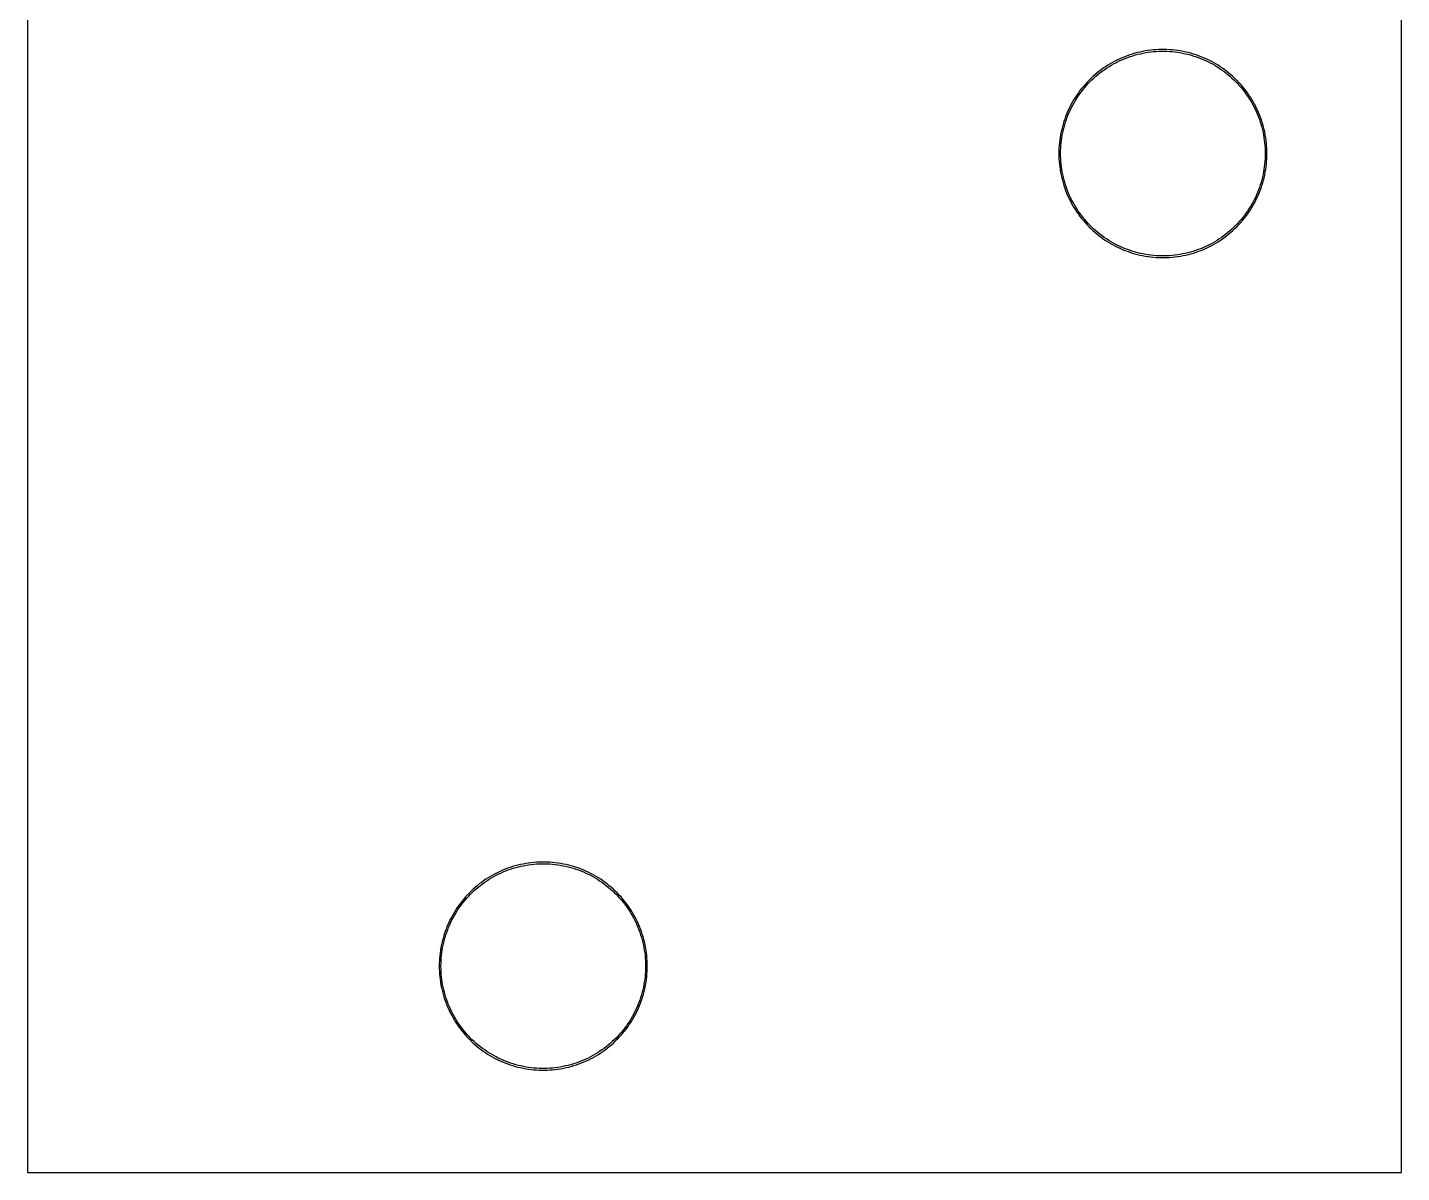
# Model space of a CAD drawing. Extents: x 2 to 22, y 9 to 138.
# Drawn here: x 1.73 to 21.71, y 9.25 to 25.9 of the extents above; entities that cross this region are included whole.
import ezdxf

# ---------------------------------------------------------------- set-up
doc = ezdxf.new("R2010")
doc.units = 0

msp = doc.modelspace()

# ---------------------------------------------------------------- linework, layer by layer
at = {"color": 34, "true_color": 0x008000}
for points in [[(1.7272, 9.25398, 0), (21.70709, 9.25398, 0), (21.70709, 137.75411, 0), (1.7272, 137.75411, 0), (1.7272, 9.25398, 0)], [(18.21764, 25.57678, 0), (18.17878, 25.57576, 0), (18.13991, 25.57373, 0), (18.10105, 25.57068, 0), (18.06243, 25.56662, 0), (18.02358, 25.56154, 0), (18.01965, 25.56092, 0), (17.9813, 25.55482, 0), (17.94295, 25.54771, 0), (17.90485, 25.53984, 0), (17.867, 25.53069, 0), (17.82941, 25.52079, 0), (17.79207, 25.50986, 0), (17.75499, 25.49793, 0), (17.71816, 25.48497, 0), (17.68184, 25.471, 0), (17.64577, 25.45627, 0), (17.6102, 25.44052, 0), (17.5749, 25.42401, 0), (17.5401, 25.40649, 0), (17.53656, 25.40468, 0), (17.50227, 25.38614, 0), (17.46849, 25.36684, 0), (17.43522, 25.34652, 0), (17.40245, 25.32569, 0), (17.37019, 25.30359, 0), (17.33843, 25.28098, 0), (17.30746, 25.25736, 0), (17.27723, 25.23298, 0), (17.24726, 25.20783, 0), (17.2183, 25.18218, 0), (17.18985, 25.15551, 0), (17.16217, 25.12808, 0), (17.15936, 25.12527, 0), (17.13243, 25.09707, 0), (17.10602, 25.06837, 0), (17.08062, 25.03891, 0), (17.05573, 25.00893, 0), (17.03184, 24.9782, 0), (17.00874, 24.94696, 0), (16.98638, 24.91495, 0), (16.96505, 24.88244, 0), (16.94422, 24.84942, 0), (16.92466, 24.81589, 0), (16.90561, 24.78186, 0), (16.88758, 24.74731, 0), (16.88577, 24.74377, 0), (16.86876, 24.70872, 0), (16.8525, 24.67316, 0), (16.83726, 24.63735, 0), (16.82304, 24.60128, 0), (16.80957, 24.5647, 0), (16.79713, 24.52762, 0), (16.78569, 24.49054, 0), (16.77527, 24.45294, 0), (16.76589, 24.41535, 0), (16.75725, 24.37725, 0), (16.74963, 24.3389, 0), (16.74327, 24.30054, 0), (16.74266, 24.29662, 0), (16.73707, 24.25826, 0), (16.7325, 24.2194, 0), (16.72894, 24.1808, 0), (16.7264, 24.14193, 0), (16.72488, 24.10282, 0), (16.72437, 24.06396, 0), (16.72488, 24.02509, 0), (16.7264, 23.98598, 0), (16.72894, 23.94712, 0), (16.7325, 23.90851, 0), (16.73707, 23.86964, 0), (16.74266, 23.83129, 0), (16.74327, 23.82737, 0), (16.74963, 23.78901, 0), (16.75725, 23.75066, 0), (16.76589, 23.71256, 0), (16.77527, 23.67497, 0), (16.78569, 23.63737, 0), (16.79713, 23.60029, 0), (16.80957, 23.56321, 0), (16.82304, 23.52663, 0), (16.83726, 23.49056, 0), (16.8525, 23.45475, 0), (16.86876, 23.41919, 0), (16.88577, 23.38414, 0), (16.88758, 23.3806, 0), (16.90561, 23.34605, 0), (16.92466, 23.31202, 0), (16.94422, 23.27849, 0), (16.96505, 23.24547, 0), (16.98638, 23.21296, 0), (17.00874, 23.18095, 0), (17.03184, 23.14971, 0), (17.05573, 23.11898, 0), (17.08062, 23.089, 0), (17.10602, 23.05954, 0), (17.13243, 23.03084, 0), (17.15936, 23.00264, 0), (17.16217, 22.99983, 0), (17.18985, 22.9724, 0), (17.2183, 22.94573, 0), (17.24726, 22.92008, 0), (17.27723, 22.89493, 0), (17.30746, 22.87055, 0), (17.33843, 22.84693, 0), (17.37019, 22.82432, 0), (17.40245, 22.80222, 0), (17.43522, 22.78139, 0), (17.46849, 22.76107, 0), (17.50227, 22.74177, 0), (17.53656, 22.72323, 0), (17.5401, 22.72142, 0), (17.5749, 22.7039, 0), (17.6102, 22.68739, 0), (17.64577, 22.67164, 0), (17.68184, 22.65691, 0), (17.71816, 22.64294, 0), (17.75499, 22.62998, 0), (17.79207, 22.61805, 0), (17.82941, 22.60712, 0), (17.867, 22.59722, 0), (17.90485, 22.58807, 0), (17.94295, 22.5802, 0), (17.9813, 22.57309, 0), (18.01965, 22.56699, 0), (18.02358, 22.56637, 0), (18.06243, 22.56129, 0), (18.10105, 22.55723, 0), (18.13991, 22.55418, 0), (18.17878, 22.55215, 0), (18.21764, 22.55113, 0), (18.25675, 22.55113, 0), (18.29562, 22.55215, 0), (18.33448, 22.55418, 0), (18.37334, 22.55723, 0), (18.41195, 22.56129, 0), (18.45081, 22.56637, 0), (18.45473, 22.56699, 0), (18.49308, 22.57309, 0), (18.53144, 22.5802, 0), (18.56954, 22.58807, 0), (18.60738, 22.59722, 0), (18.64498, 22.60712, 0), (18.68232, 22.61805, 0), (18.7194, 22.62998, 0), (18.75622, 22.64294, 0), (18.79254, 22.65691, 0), (18.82862, 22.67164, 0), (18.86418, 22.68739, 0), (18.89949, 22.7039, 0), (18.93429, 22.72142, 0), (18.93783, 22.72323, 0), (18.97212, 22.74177, 0), (19.0059, 22.76107, 0), (19.03916, 22.78139, 0), (19.07194, 22.80222, 0), (19.10419, 22.82432, 0), (19.13595, 22.84693, 0), (19.16693, 22.87055, 0), (19.19716, 22.89493, 0), (19.22713, 22.92008, 0), (19.25609, 22.94573, 0), (19.28454, 22.9724, 0), (19.31222, 22.99983, 0), (19.31503, 23.00264, 0), (19.34196, 23.03084, 0), (19.36836, 23.05954, 0), (19.39377, 23.089, 0), (19.41866, 23.11898, 0), (19.44254, 23.14971, 0), (19.46565, 23.18095, 0), (19.48801, 23.21296, 0), (19.50934, 23.24547, 0), (19.53016, 23.27849, 0), (19.54973, 23.31202, 0), (19.56878, 23.34605, 0), (19.58681, 23.3806, 0), (19.58861, 23.38414, 0), (19.60563, 23.41919, 0), (19.62189, 23.45475, 0), (19.63713, 23.49056, 0), (19.65135, 23.52663, 0), (19.66482, 23.56321, 0), (19.67726, 23.60029, 0), (19.68869, 23.63737, 0), (19.69911, 23.67497, 0), (19.7085, 23.71256, 0), (19.71714, 23.75066, 0), (19.72476, 23.78901, 0), (19.73111, 23.82737, 0), (19.73173, 23.83129, 0), (19.73732, 23.86964, 0), (19.74189, 23.90851, 0), (19.74545, 23.94712, 0), (19.74799, 23.98598, 0), (19.74951, 24.02509, 0), (19.75002, 24.06396, 0), (19.74951, 24.10282, 0), (19.74799, 24.14193, 0), (19.74545, 24.1808, 0), (19.74189, 24.2194, 0), (19.73732, 24.25826, 0), (19.73173, 24.29662, 0), (19.73111, 24.30054, 0), (19.72476, 24.3389, 0), (19.71714, 24.37725, 0), (19.7085, 24.41535, 0), (19.69911, 24.45294, 0), (19.68869, 24.49054, 0), (19.67726, 24.52762, 0), (19.66482, 24.5647, 0), (19.65135, 24.60128, 0), (19.63713, 24.63735, 0), (19.62189, 24.67316, 0), (19.60563, 24.70872, 0), (19.58861, 24.74377, 0), (19.58681, 24.74731, 0), (19.56878, 24.78186, 0), (19.54973, 24.81589, 0), (19.53016, 24.84942, 0), (19.50934, 24.88244, 0), (19.48801, 24.91495, 0), (19.46565, 24.94696, 0), (19.44254, 24.9782, 0), (19.41866, 25.00893, 0), (19.39377, 25.03891, 0), (19.36836, 25.06837, 0), (19.34196, 25.09707, 0), (19.31503, 25.12527, 0), (19.31222, 25.12808, 0), (19.28454, 25.15551, 0), (19.25609, 25.18218, 0), (19.22713, 25.20783, 0), (19.19716, 25.23298, 0), (19.16693, 25.25736, 0), (19.13595, 25.28098, 0), (19.10419, 25.30359, 0), (19.07194, 25.32569, 0), (19.03916, 25.34652, 0), (19.0059, 25.36684, 0), (18.97212, 25.38614, 0), (18.93783, 25.40468, 0), (18.93429, 25.40649, 0), (18.89949, 25.42401, 0), (18.86418, 25.44052, 0), (18.82862, 25.45627, 0), (18.79254, 25.471, 0), (18.75622, 25.48497, 0), (18.7194, 25.49793, 0), (18.68232, 25.50986, 0), (18.64498, 25.52079, 0), (18.60738, 25.53069, 0), (18.56954, 25.53984, 0), (18.53144, 25.54771, 0), (18.49308, 25.55482, 0), (18.45473, 25.56092, 0), (18.45081, 25.56154, 0), (18.41195, 25.56662, 0), (18.37334, 25.57068, 0), (18.33448, 25.57373, 0), (18.29562, 25.57576, 0), (18.25675, 25.57678, 0), (18.21764, 25.57678, 0)], [(18.33448, 22.57958, 0), (18.29562, 22.57755, 0), (18.25675, 22.57653, 0), (18.21764, 22.57653, 0), (18.17878, 22.57755, 0), (18.13991, 22.57958, 0), (18.10105, 22.58263, 0), (18.06243, 22.58669, 0), (18.02375, 22.59175, 0), (17.98914, 22.59725, 0), (17.9508, 22.60436, 0), (17.9127, 22.61223, 0), (17.87484, 22.62138, 0), (17.83726, 22.63128, 0), (17.79992, 22.6422, 0), (17.76284, 22.65414, 0), (17.726, 22.6671, 0), (17.68968, 22.68107, 0), (17.65362, 22.6958, 0), (17.61806, 22.71155, 0), (17.58275, 22.72806, 0), (17.55101, 22.74404, 0), (17.5172, 22.76232, 0), (17.48342, 22.78162, 0), (17.45015, 22.80194, 0), (17.41738, 22.82277, 0), (17.38512, 22.84487, 0), (17.35337, 22.86748, 0), (17.32238, 22.8911, 0), (17.29216, 22.91548, 0), (17.26219, 22.94063, 0), (17.23323, 22.96628, 0), (17.20478, 22.99295, 0), (17.17946, 23.01804, 0), (17.15298, 23.04577, 0), (17.12657, 23.07447, 0), (17.10117, 23.10393, 0), (17.07628, 23.13391, 0), (17.05239, 23.16464, 0), (17.02929, 23.19588, 0), (17.00693, 23.22789, 0), (16.9856, 23.2604, 0), (16.96477, 23.29342, 0), (16.94521, 23.32695, 0), (16.92616, 23.36098, 0), (16.9093, 23.3933, 0), (16.89291, 23.42704, 0), (16.87666, 23.4626, 0), (16.86142, 23.49841, 0), (16.84719, 23.53448, 0), (16.83373, 23.57106, 0), (16.82129, 23.60814, 0), (16.80986, 23.64522, 0), (16.79944, 23.68282, 0), (16.79004, 23.72041, 0), (16.78141, 23.75851, 0), (16.77379, 23.79686, 0), (16.76776, 23.83331, 0), (16.76247, 23.86964, 0), (16.7579, 23.90851, 0), (16.75434, 23.94712, 0), (16.7518, 23.98598, 0), (16.75028, 24.02509, 0), (16.74977, 24.06396, 0), (16.75028, 24.10282, 0), (16.7518, 24.14193, 0), (16.75434, 24.1808, 0), (16.7579, 24.2194, 0), (16.76247, 24.25826, 0), (16.76776, 24.2946, 0), (16.77379, 24.33105, 0), (16.78141, 24.3694, 0), (16.79004, 24.4075, 0), (16.79944, 24.44509, 0), (16.80986, 24.48269, 0), (16.82129, 24.51977, 0), (16.83373, 24.55685, 0), (16.84719, 24.59343, 0), (16.86142, 24.6295, 0), (16.87666, 24.66531, 0), (16.89291, 24.70087, 0), (16.9093, 24.73461, 0), (16.92616, 24.76693, 0), (16.94521, 24.80096, 0), (16.96477, 24.83449, 0), (16.9856, 24.86751, 0), (17.00693, 24.90002, 0), (17.02929, 24.93203, 0), (17.05239, 24.96327, 0), (17.07628, 24.994, 0), (17.10117, 25.02398, 0), (17.12657, 25.05344, 0), (17.15298, 25.08214, 0), (17.17946, 25.10987, 0), (17.20478, 25.13496, 0), (17.23323, 25.16163, 0), (17.26219, 25.18728, 0), (17.29216, 25.21243, 0), (17.32238, 25.23681, 0), (17.35337, 25.26043, 0), (17.38512, 25.28304, 0), (17.41738, 25.30514, 0), (17.45015, 25.32597, 0), (17.48342, 25.34629, 0), (17.5172, 25.36559, 0), (17.55101, 25.38387, 0), (17.58275, 25.39985, 0), (17.61806, 25.41636, 0), (17.65362, 25.43211, 0), (17.68968, 25.44684, 0), (17.726, 25.46081, 0), (17.76284, 25.47377, 0), (17.79992, 25.48571, 0), (17.83726, 25.49663, 0), (17.87484, 25.50653, 0), (17.9127, 25.51568, 0), (17.9508, 25.52355, 0), (17.98914, 25.53066, 0), (18.02375, 25.53616, 0), (18.06243, 25.54122, 0), (18.10105, 25.54528, 0), (18.13991, 25.54833, 0), (18.17878, 25.55036, 0), (18.21764, 25.55138, 0), (18.25675, 25.55138, 0), (18.29562, 25.55036, 0), (18.33448, 25.54833, 0), (18.37334, 25.54528, 0), (18.41195, 25.54122, 0), (18.45064, 25.53616, 0), (18.48524, 25.53066, 0), (18.52358, 25.52355, 0), (18.56168, 25.51568, 0), (18.59954, 25.50653, 0), (18.63713, 25.49663, 0), (18.67447, 25.48571, 0), (18.71155, 25.47377, 0), (18.74838, 25.46081, 0), (18.7847, 25.44684, 0), (18.82077, 25.43211, 0), (18.85633, 25.41636, 0), (18.89164, 25.39985, 0), (18.92323, 25.38394, 0), (18.95719, 25.36559, 0), (18.99097, 25.34629, 0), (19.02424, 25.32597, 0), (19.057, 25.30514, 0), (19.08927, 25.28304, 0), (19.12102, 25.26043, 0), (19.152, 25.23681, 0), (19.18223, 25.21243, 0), (19.2122, 25.18728, 0), (19.24116, 25.16163, 0), (19.26961, 25.13496, 0), (19.29493, 25.10987, 0), (19.32141, 25.08214, 0), (19.34781, 25.05344, 0), (19.37322, 25.02398, 0), (19.39811, 24.994, 0), (19.42199, 24.96327, 0), (19.4451, 24.93203, 0), (19.46746, 24.90002, 0), (19.48879, 24.86751, 0), (19.50962, 24.83449, 0), (19.52918, 24.80096, 0), (19.54823, 24.76693, 0), (19.56509, 24.73461, 0), (19.58148, 24.70087, 0), (19.59772, 24.66531, 0), (19.61297, 24.6295, 0), (19.62719, 24.59343, 0), (19.64066, 24.55685, 0), (19.65309, 24.51977, 0), (19.66453, 24.48269, 0), (19.67495, 24.44509, 0), (19.68434, 24.4075, 0), (19.69297, 24.3694, 0), (19.7006, 24.33105, 0), (19.70655, 24.29508, 0), (19.71192, 24.25826, 0), (19.71649, 24.2194, 0), (19.72005, 24.1808, 0), (19.72259, 24.14193, 0), (19.72411, 24.10282, 0), (19.72462, 24.06396, 0), (19.72411, 24.02509, 0), (19.72259, 23.98598, 0), (19.72005, 23.94712, 0), (19.71649, 23.90851, 0), (19.71192, 23.86964, 0), (19.70656, 23.83284, 0), (19.7006, 23.79686, 0), (19.69297, 23.75851, 0), (19.68434, 23.72041, 0), (19.67495, 23.68282, 0), (19.66453, 23.64522, 0), (19.65309, 23.60814, 0), (19.64066, 23.57106, 0), (19.62719, 23.53448, 0), (19.61297, 23.49841, 0), (19.59772, 23.4626, 0), (19.58148, 23.42704, 0), (19.56509, 23.3933, 0), (19.54823, 23.36098, 0), (19.52918, 23.32695, 0), (19.50962, 23.29342, 0), (19.48879, 23.2604, 0), (19.46746, 23.22789, 0), (19.4451, 23.19588, 0), (19.42199, 23.16464, 0), (19.39811, 23.13391, 0), (19.37322, 23.10393, 0), (19.34781, 23.07447, 0), (19.32141, 23.04577, 0), (19.29493, 23.01804, 0), (19.26961, 22.99295, 0), (19.24116, 22.96628, 0), (19.2122, 22.94063, 0), (19.18223, 22.91548, 0), (19.152, 22.8911, 0), (19.12102, 22.86748, 0), (19.08927, 22.84487, 0), (19.057, 22.82277, 0), (19.02424, 22.80194, 0), (18.99097, 22.78162, 0), (18.95719, 22.76232, 0), (18.92323, 22.74397, 0), (18.89164, 22.72806, 0), (18.85633, 22.71155, 0), (18.82077, 22.6958, 0), (18.7847, 22.68107, 0), (18.74838, 22.6671, 0), (18.71155, 22.65414, 0), (18.67447, 22.6422, 0), (18.63713, 22.63128, 0), (18.59954, 22.62138, 0), (18.56168, 22.61223, 0), (18.52358, 22.60436, 0), (18.48524, 22.59725, 0), (18.45064, 22.59175, 0), (18.41195, 22.58669, 0), (18.37334, 22.58263, 0), (18.33448, 22.57958, 0)], [(9.20775, 13.7668, 0), (9.16888, 13.76578, 0), (9.13003, 13.76375, 0), (9.09116, 13.7607, 0), (9.05256, 13.75664, 0), (9.01369, 13.75156, 0), (9.00977, 13.75093, 0), (8.97141, 13.74484, 0), (8.93305, 13.73773, 0), (8.89495, 13.72985, 0), (8.85711, 13.72071, 0), (8.81952, 13.7108, 0), (8.78218, 13.69988, 0), (8.7451, 13.68794, 0), (8.70827, 13.67499, 0), (8.67195, 13.66102, 0), (8.63588, 13.64629, 0), (8.60032, 13.63054, 0), (8.565, 13.61403, 0), (8.53022, 13.5965, 0), (8.52668, 13.5947, 0), (8.49239, 13.57616, 0), (8.4586, 13.55685, 0), (8.42533, 13.53653, 0), (8.39256, 13.5157, 0), (8.36031, 13.49361, 0), (8.32856, 13.471, 0), (8.29757, 13.44738, 0), (8.26734, 13.42299, 0), (8.23737, 13.39785, 0), (8.20841, 13.37219, 0), (8.17997, 13.34552, 0), (8.15227, 13.31809, 0), (8.14947, 13.31528, 0), (8.12255, 13.28709, 0), (8.09613, 13.25839, 0), (8.07072, 13.22892, 0), (8.04584, 13.19895, 0), (8.02196, 13.16822, 0), (7.99885, 13.13697, 0), (7.9765, 13.10497, 0), (7.95516, 13.07246, 0), (7.93433, 13.03944, 0), (7.91477, 13.00591, 0), (7.89572, 12.97187, 0), (7.87769, 12.93733, 0), (7.87589, 12.93379, 0), (7.85887, 12.89874, 0), (7.84261, 12.86318, 0), (7.82737, 12.82736, 0), (7.81315, 12.7913, 0), (7.79969, 12.75472, 0), (7.78724, 12.71764, 0), (7.77581, 12.68055, 0), (7.7654, 12.64296, 0), (7.756, 12.60537, 0), (7.74736, 12.56727, 0), (7.73974, 12.52891, 0), (7.73339, 12.49056, 0), (7.73277, 12.48664, 0), (7.72718, 12.44828, 0), (7.72261, 12.40942, 0), (7.71906, 12.37081, 0), (7.71652, 12.33195, 0), (7.71499, 12.29283, 0), (7.71448, 12.25397, 0), (7.71499, 12.21511, 0), (7.71652, 12.17599, 0), (7.71906, 12.13713, 0), (7.72261, 12.09852, 0), (7.72718, 12.05966, 0), (7.73277, 12.02131, 0), (7.73339, 12.01738, 0), (7.73974, 11.97903, 0), (7.74736, 11.94067, 0), (7.756, 11.90257, 0), (7.7654, 11.86498, 0), (7.77581, 11.82739, 0), (7.78724, 11.79031, 0), (7.79969, 11.75322, 0), (7.81315, 11.71665, 0), (7.82737, 11.68058, 0), (7.84261, 11.64476, 0), (7.85887, 11.6092, 0), (7.87589, 11.57415, 0), (7.87769, 11.57061, 0), (7.89572, 11.53607, 0), (7.91477, 11.50203, 0), (7.93433, 11.4685, 0), (7.95516, 11.43548, 0), (7.9765, 11.40297, 0), (7.99885, 11.37097, 0), (8.02196, 11.33973, 0), (8.04584, 11.30899, 0), (8.07072, 11.27902, 0), (8.09613, 11.24956, 0), (8.12255, 11.22085, 0), (8.14947, 11.19266, 0), (8.15227, 11.18985, 0), (8.17997, 11.16242, 0), (8.20841, 11.13575, 0), (8.23737, 11.11009, 0), (8.26734, 11.08495, 0), (8.29757, 11.06056, 0), (8.32856, 11.03694, 0), (8.36031, 11.01434, 0), (8.39256, 10.99224, 0), (8.42533, 10.97141, 0), (8.4586, 10.95109, 0), (8.49239, 10.93179, 0), (8.52668, 10.91324, 0), (8.53022, 10.91144, 0), (8.565, 10.89391, 0), (8.60032, 10.8774, 0), (8.63588, 10.86166, 0), (8.67195, 10.84692, 0), (8.70827, 10.83295, 0), (8.7451, 10.82, 0), (8.78218, 10.80806, 0), (8.81952, 10.79714, 0), (8.85711, 10.78723, 0), (8.89495, 10.77809, 0), (8.93305, 10.77022, 0), (8.97141, 10.7631, 0), (9.00977, 10.75701, 0), (9.01369, 10.75639, 0), (9.05256, 10.75131, 0), (9.09116, 10.74724, 0), (9.13003, 10.7442, 0), (9.16888, 10.74216, 0), (9.20775, 10.74115, 0), (9.24687, 10.74115, 0), (9.28572, 10.74216, 0), (9.32459, 10.7442, 0), (9.36345, 10.74724, 0), (9.40206, 10.75131, 0), (9.44092, 10.75639, 0), (9.44485, 10.75701, 0), (9.4832, 10.7631, 0), (9.52155, 10.77022, 0), (9.55965, 10.77809, 0), (9.5975, 10.78723, 0), (9.63509, 10.79714, 0), (9.67243, 10.80806, 0), (9.70951, 10.82, 0), (9.74634, 10.83295, 0), (9.78267, 10.84692, 0), (9.81873, 10.86166, 0), (9.85429, 10.8774, 0), (9.8896, 10.89391, 0), (9.9244, 10.91144, 0), (9.92794, 10.91324, 0), (9.96223, 10.93179, 0), (9.99601, 10.95109, 0), (10.02928, 10.97141, 0), (10.06204, 10.99224, 0), (10.09431, 11.01434, 0), (10.12606, 11.03694, 0), (10.15705, 11.06056, 0), (10.18727, 11.08495, 0), (10.21724, 11.11009, 0), (10.2462, 11.13575, 0), (10.27464, 11.16242, 0), (10.30233, 11.18985, 0), (10.30514, 11.19266, 0), (10.33207, 11.22085, 0), (10.35848, 11.24956, 0), (10.38388, 11.27902, 0), (10.40878, 11.30899, 0), (10.43265, 11.33973, 0), (10.45576, 11.37097, 0), (10.47812, 11.40297, 0), (10.49945, 11.43548, 0), (10.52028, 11.4685, 0), (10.53984, 11.50203, 0), (10.55889, 11.53607, 0), (10.57692, 11.57061, 0), (10.57873, 11.57415, 0), (10.59575, 11.6092, 0), (10.612, 11.64476, 0), (10.62724, 11.68058, 0), (10.64147, 11.71665, 0), (10.65493, 11.75322, 0), (10.66737, 11.79031, 0), (10.6788, 11.82739, 0), (10.68922, 11.86498, 0), (10.69862, 11.90257, 0), (10.70725, 11.94067, 0), (10.71487, 11.97903, 0), (10.72122, 12.01738, 0), (10.72184, 12.02131, 0), (10.72743, 12.05966, 0), (10.732, 12.09852, 0), (10.73556, 12.13713, 0), (10.7381, 12.17599, 0), (10.73962, 12.21511, 0), (10.74013, 12.25397, 0), (10.73962, 12.29283, 0), (10.7381, 12.33195, 0), (10.73556, 12.37081, 0), (10.732, 12.40942, 0), (10.72743, 12.44828, 0), (10.72184, 12.48664, 0), (10.72122, 12.49056, 0), (10.71487, 12.52891, 0), (10.70725, 12.56727, 0), (10.69862, 12.60537, 0), (10.68922, 12.64296, 0), (10.6788, 12.68055, 0), (10.66737, 12.71764, 0), (10.65493, 12.75472, 0), (10.64147, 12.7913, 0), (10.62724, 12.82736, 0), (10.612, 12.86318, 0), (10.59575, 12.89874, 0), (10.57873, 12.93379, 0), (10.57692, 12.93733, 0), (10.55889, 12.97187, 0), (10.53984, 13.00591, 0), (10.52028, 13.03944, 0), (10.49945, 13.07246, 0), (10.47812, 13.10497, 0), (10.45576, 13.13697, 0), (10.43265, 13.16822, 0), (10.40878, 13.19895, 0), (10.38388, 13.22892, 0), (10.35848, 13.25839, 0), (10.33207, 13.28709, 0), (10.30514, 13.31528, 0), (10.30233, 13.31809, 0), (10.27464, 13.34552, 0), (10.2462, 13.37219, 0), (10.21724, 13.39785, 0), (10.18727, 13.42299, 0), (10.15705, 13.44738, 0), (10.12606, 13.471, 0), (10.09431, 13.49361, 0), (10.06204, 13.5157, 0), (10.02928, 13.53653, 0), (9.99601, 13.55685, 0), (9.96223, 13.57616, 0), (9.92794, 13.5947, 0), (9.9244, 13.5965, 0), (9.8896, 13.61403, 0), (9.85429, 13.63054, 0), (9.81873, 13.64629, 0), (9.78267, 13.66102, 0), (9.74634, 13.67499, 0), (9.70951, 13.68794, 0), (9.67243, 13.69988, 0), (9.63509, 13.7108, 0), (9.5975, 13.72071, 0), (9.55965, 13.72985, 0), (9.52155, 13.73773, 0), (9.4832, 13.74484, 0), (9.44485, 13.75093, 0), (9.44092, 13.75156, 0), (9.40206, 13.75664, 0), (9.36345, 13.7607, 0), (9.32459, 13.76375, 0), (9.28572, 13.76578, 0), (9.24687, 13.7668, 0), (9.20775, 13.7668, 0)], [(9.32459, 10.7696, 0), (9.28572, 10.76756, 0), (9.24687, 10.76655, 0), (9.20775, 10.76655, 0), (9.16888, 10.76756, 0), (9.13003, 10.7696, 0), (9.09116, 10.77264, 0), (9.05256, 10.77671, 0), (9.01383, 10.78177, 0), (8.97926, 10.78726, 0), (8.94091, 10.79437, 0), (8.90281, 10.80225, 0), (8.86496, 10.81139, 0), (8.82737, 10.8213, 0), (8.79003, 10.83222, 0), (8.75295, 10.84416, 0), (8.71612, 10.85711, 0), (8.6798, 10.87108, 0), (8.64373, 10.88581, 0), (8.60817, 10.90156, 0), (8.57286, 10.91807, 0), (8.54103, 10.93411, 0), (8.50732, 10.95234, 0), (8.47353, 10.97164, 0), (8.44026, 10.99196, 0), (8.40748, 11.01279, 0), (8.37524, 11.03489, 0), (8.34348, 11.05749, 0), (8.3125, 11.08111, 0), (8.28227, 11.1055, 0), (8.2523, 11.13064, 0), (8.22334, 11.1563, 0), (8.1949, 11.18297, 0), (8.16937, 11.20826, 0), (8.1431, 11.23578, 0), (8.11668, 11.26449, 0), (8.09127, 11.29395, 0), (8.06639, 11.32392, 0), (8.04251, 11.35466, 0), (8.01939, 11.3859, 0), (7.99705, 11.4179, 0), (7.97571, 11.45041, 0), (7.95488, 11.48343, 0), (7.93532, 11.51696, 0), (7.91627, 11.551, 0), (7.89941, 11.58331, 0), (7.88303, 11.61705, 0), (7.86677, 11.65261, 0), (7.85153, 11.68843, 0), (7.83731, 11.7245, 0), (7.82384, 11.76107, 0), (7.8114, 11.79816, 0), (7.79997, 11.83524, 0), (7.78955, 11.87283, 0), (7.78016, 11.91042, 0), (7.77152, 11.94852, 0), (7.7639, 11.98688, 0), (7.75796, 12.02278, 0), (7.75258, 12.05966, 0), (7.74801, 12.09852, 0), (7.74445, 12.13713, 0), (7.74192, 12.17599, 0), (7.74039, 12.21511, 0), (7.73988, 12.25397, 0), (7.74039, 12.29283, 0), (7.74192, 12.33195, 0), (7.74445, 12.37081, 0), (7.74801, 12.40942, 0), (7.75258, 12.44828, 0), (7.75794, 12.48509, 0), (7.7639, 12.52106, 0), (7.77152, 12.55942, 0), (7.78016, 12.59752, 0), (7.78955, 12.63511, 0), (7.79997, 12.6727, 0), (7.8114, 12.70979, 0), (7.82384, 12.74687, 0), (7.83731, 12.78345, 0), (7.85153, 12.81951, 0), (7.86677, 12.85533, 0), (7.88303, 12.89089, 0), (7.89941, 12.92463, 0), (7.91627, 12.95694, 0), (7.93532, 12.99098, 0), (7.95488, 13.02451, 0), (7.97571, 13.05753, 0), (7.99705, 13.09004, 0), (8.01939, 13.12204, 0), (8.04251, 13.15329, 0), (8.06639, 13.18402, 0), (8.09127, 13.21399, 0), (8.11668, 13.24346, 0), (8.1431, 13.27216, 0), (8.16937, 13.29968, 0), (8.1949, 13.32497, 0), (8.22334, 13.35164, 0), (8.2523, 13.3773, 0), (8.28227, 13.40244, 0), (8.3125, 13.42683, 0), (8.34348, 13.45045, 0), (8.37524, 13.47306, 0), (8.40748, 13.49515, 0), (8.44026, 13.51598, 0), (8.47353, 13.5363, 0), (8.50732, 13.55561, 0), (8.54102, 13.57383, 0), (8.57286, 13.58987, 0), (8.60817, 13.60638, 0), (8.64373, 13.62213, 0), (8.6798, 13.63686, 0), (8.71612, 13.65083, 0), (8.75295, 13.66378, 0), (8.79003, 13.67572, 0), (8.82737, 13.68664, 0), (8.86496, 13.69655, 0), (8.90281, 13.70569, 0), (8.94091, 13.71357, 0), (8.97926, 13.72068, 0), (9.01386, 13.72618, 0), (9.05256, 13.73124, 0), (9.09116, 13.7353, 0), (9.13003, 13.73835, 0), (9.16888, 13.74038, 0), (9.20775, 13.74139, 0), (9.24687, 13.74139, 0), (9.28572, 13.74038, 0), (9.32459, 13.73835, 0), (9.36345, 13.7353, 0), (9.40206, 13.73124, 0), (9.44075, 13.72618, 0), (9.47535, 13.72068, 0), (9.5137, 13.71357, 0), (9.5518, 13.70569, 0), (9.58965, 13.69655, 0), (9.62724, 13.68664, 0), (9.66458, 13.67572, 0), (9.70166, 13.66378, 0), (9.73849, 13.65083, 0), (9.77482, 13.63686, 0), (9.81087, 13.62213, 0), (9.84643, 13.60638, 0), (9.88175, 13.58987, 0), (9.91373, 13.57376, 0), (9.9473, 13.55561, 0), (9.98108, 13.5363, 0), (10.01435, 13.51598, 0), (10.04712, 13.49515, 0), (10.07938, 13.47306, 0), (10.11112, 13.45045, 0), (10.14212, 13.42683, 0), (10.17234, 13.40244, 0), (10.20231, 13.3773, 0), (10.23127, 13.35164, 0), (10.25972, 13.32497, 0), (10.28504, 13.29987, 0), (10.31152, 13.27216, 0), (10.33793, 13.24346, 0), (10.36333, 13.21399, 0), (10.38823, 13.18402, 0), (10.4121, 13.15329, 0), (10.43521, 13.12204, 0), (10.45757, 13.09004, 0), (10.4789, 13.05753, 0), (10.49973, 13.02451, 0), (10.51929, 12.99098, 0), (10.53834, 12.95694, 0), (10.55521, 12.92462, 0), (10.57159, 12.89089, 0), (10.58784, 12.85533, 0), (10.60308, 12.81951, 0), (10.61731, 12.78345, 0), (10.63077, 12.74687, 0), (10.64322, 12.70979, 0), (10.65465, 12.6727, 0), (10.66506, 12.63511, 0), (10.67446, 12.59752, 0), (10.68309, 12.55942, 0), (10.69071, 12.52106, 0), (10.69667, 12.48509, 0), (10.70203, 12.44828, 0), (10.7066, 12.40942, 0), (10.71016, 12.37081, 0), (10.7127, 12.33195, 0), (10.71422, 12.29283, 0), (10.71473, 12.25397, 0), (10.71422, 12.21511, 0), (10.7127, 12.17599, 0), (10.71016, 12.13713, 0), (10.7066, 12.09852, 0), (10.70203, 12.05966, 0), (10.69665, 12.02278, 0), (10.69071, 11.98688, 0), (10.68309, 11.94852, 0), (10.67446, 11.91042, 0), (10.66506, 11.87283, 0), (10.65465, 11.83524, 0), (10.64322, 11.79816, 0), (10.63077, 11.76107, 0), (10.61731, 11.7245, 0), (10.60308, 11.68843, 0), (10.58784, 11.65261, 0), (10.57159, 11.61705, 0), (10.55521, 11.58332, 0), (10.53834, 11.551, 0), (10.51929, 11.51696, 0), (10.49973, 11.48343, 0), (10.4789, 11.45041, 0), (10.45757, 11.4179, 0), (10.43521, 11.3859, 0), (10.4121, 11.35466, 0), (10.38823, 11.32392, 0), (10.36333, 11.29395, 0), (10.33793, 11.26449, 0), (10.31152, 11.23578, 0), (10.28504, 11.20807, 0), (10.25972, 11.18297, 0), (10.23127, 11.1563, 0), (10.20231, 11.13064, 0), (10.17234, 11.1055, 0), (10.14212, 11.08111, 0), (10.11112, 11.05749, 0), (10.07938, 11.03489, 0), (10.04712, 11.01279, 0), (10.01435, 10.99196, 0), (9.98108, 10.97164, 0), (9.9473, 10.95234, 0), (9.91373, 10.93418, 0), (9.88175, 10.91807, 0), (9.84643, 10.90156, 0), (9.81087, 10.88581, 0), (9.77482, 10.87108, 0), (9.73849, 10.85711, 0), (9.70166, 10.84416, 0), (9.66458, 10.83222, 0), (9.62724, 10.8213, 0), (9.58965, 10.81139, 0), (9.5518, 10.80225, 0), (9.5137, 10.79437, 0), (9.47535, 10.78726, 0), (9.44078, 10.78177, 0), (9.40206, 10.77671, 0), (9.36345, 10.77264, 0), (9.32459, 10.7696, 0)]]:
    msp.add_polyline3d(points, close=True, dxfattribs=at)
at = {"color": 5, "true_color": 0x0000ff}
msp.add_polyline3d([(1.7272, 137.7541, 0), (1.7272, 9.25398, 0), (21.70709, 9.25398, 0), (21.70709, 9.25398, 0), (21.70709, 57.40476, 0)], dxfattribs=at)

doc.saveas('drawing.dxf')
